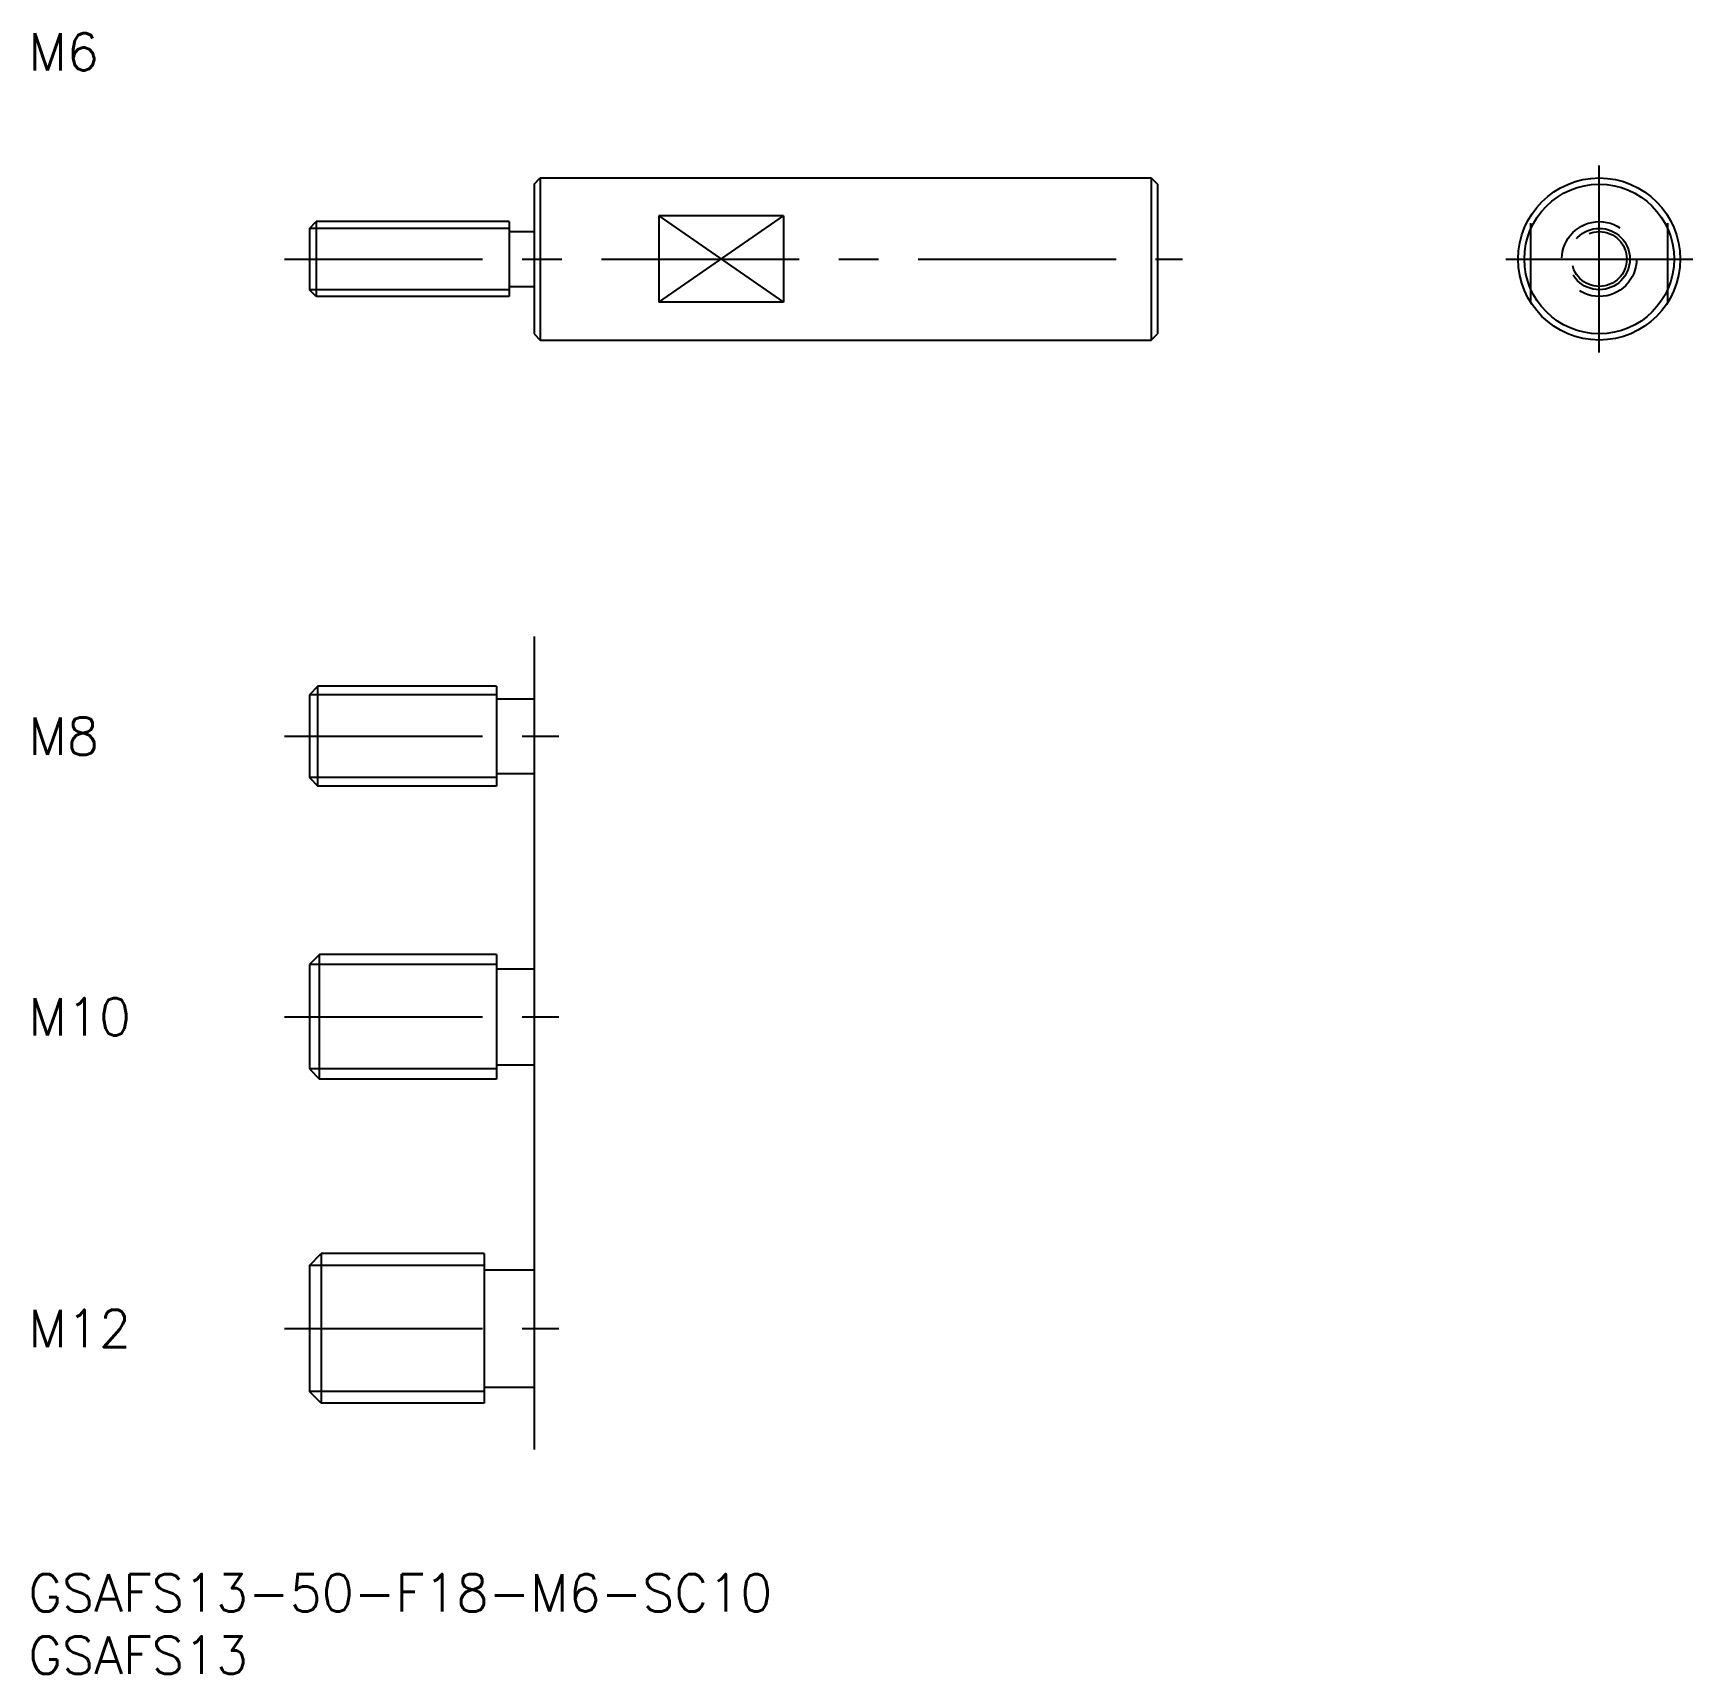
# Model space of a CAD drawing. Extents: x 0 to 133, y -8 to 124.
import ezdxf

# ---------------------------------------------------------------- set-up
doc = ezdxf.new("R2010")
doc.units = 0
doc.header["$LTSCALE"] = 0.5
doc.linetypes.add('CENTER', pattern=[50.8, 31.75, -6.35, 6.35, -6.35])
doc.linetypes.add('DASHED', pattern=[19.05, 12.7, -6.35])
for name, color, linetype in [('MSM_CENTER', 1, 'CENTER'), ('MSM_CONTINUOUS', 7, 'CONTINUOUS'), ('MSM_DASHED', 4, 'DASHED'), ('MSM_NARROW', 5, 'CONTINUOUS'), ('MSM_PART_NUMBER', 7, 'CONTINUOUS')]:
    doc.layers.add(name, color=color, linetype=linetype)
doc.styles.get("Standard").update_dxf_attribs({"font": 'txt.shx', "height": 3, "bigfont": 'bigfont.shx'})

# ---------------------------------------------------------------- blocks, each defined once
blk = doc.blocks.new('*U29')
at = {"layer": 'MSM_PART_NUMBER'}
blk.add_text('GSAFS13-50-F18-M6-SC10', height=3, dxfattribs=at).set_placement((0, -3))
blk = doc.blocks.new('*U30')
at = {"layer": 'MSM_PART_NUMBER'}
blk.add_text('GSAFS13', height=3, dxfattribs=at).set_placement((0, -8))
blk = doc.blocks.new('*U32')
at = {"layer": 'MSM_PART_NUMBER'}
blk.add_text('M6', height=3, dxfattribs=at).set_placement((0, 120.58))
blk = doc.blocks.new('*U33')
at = {"layer": 'MSM_PART_NUMBER'}
blk.add_text('M10', height=3, dxfattribs=at).set_placement((0, 43.2))
blk = doc.blocks.new('*U34')
at = {"layer": 'MSM_PART_NUMBER'}
blk.add_text('M12', height=3, dxfattribs=at).set_placement((0, 18.2))
blk = doc.blocks.new('*U35')
at = {"layer": 'MSM_PART_NUMBER'}
blk.add_text('M8', height=3, dxfattribs=at).set_placement((0, 65.7))

msp = doc.modelspace()

# ---------------------------------------------------------------- linework, layer by layer
at = {"layer": 'MSM_CENTER'}
for p, q in [((125.98, 97.97), (125.98, 112.97)), ((20.55, 105.47), (92.55, 105.47)), ((118.48, 105.47), (133.48, 105.47)), ((20.55, 67.2), (42.55, 67.2)), ((20.55, 44.7), (42.55, 44.7)), ((20.55, 19.7), (42.55, 19.7))]:
    msp.add_line(p, q, dxfattribs=at)
at = {"layer": 'MSM_CONTINUOUS'}
for p, q in [((40.55, 111.47), (41.05, 111.97)), ((41.05, 111.97), (90.05, 111.97)), ((41.05, 111.97), (41.05, 98.97)), ((90.05, 111.97), (90.55, 111.47)), ((90.05, 111.97), (90.05, 98.97)), ((40.55, 111.47), (40.55, 99.47)), ((90.55, 111.47), (90.55, 99.47)), ((22.55, 107.93), (23.09, 108.47)), ((22.55, 107.93), (22.55, 103.01)), ((23.09, 108.47), (23.09, 102.47)), ((38.55, 108.47), (23.09, 108.47)), ((38.55, 108.47), (38.55, 102.47)), ((50.55, 108.94), (50.55, 102.01)), ((60.55, 108.94), (50.55, 108.94)), ((60.55, 108.94), (60.55, 102.01)), ((38.55, 107.67), (40.55, 107.67)), ((23.09, 102.47), (22.55, 103.01)), ((38.55, 103.27), (40.55, 103.27)), ((38.55, 102.47), (23.09, 102.47)), ((60.55, 102.01), (50.55, 102.01)), ((40.55, 99.47), (41.05, 98.97)), ((41.05, 98.97), (90.05, 98.97)), ((90.05, 98.97), (90.55, 99.47)), ((40.55, 75.2), (40.55, 10)), ((23.22, 71.2), (22.55, 70.52)), ((23.22, 63.2), (23.22, 71.2)), ((37.55, 71.2), (23.22, 71.2)), ((37.55, 71.2), (37.55, 63.2)), ((22.55, 70.52), (22.55, 63.88)), ((37.55, 70.2), (40.55, 70.2)), ((37.55, 64.2), (40.55, 64.2)), ((22.55, 63.88), (23.22, 63.2)), ((37.55, 63.2), (23.22, 63.2)), ((23.36, 49.7), (22.55, 48.89)), ((37.55, 49.7), (23.36, 49.7)), ((23.36, 39.7), (23.36, 49.7)), ((37.55, 49.7), (37.55, 39.7)), ((22.55, 48.89), (22.55, 40.51)), ((37.55, 48.55), (40.55, 48.55)), ((22.55, 40.51), (23.36, 39.7)), ((37.55, 40.85), (40.55, 40.85)), ((37.55, 39.7), (23.36, 39.7)), ((22.55, 24.75), (23.49, 25.7)), ((23.49, 25.7), (23.49, 13.7)), ((36.55, 25.7), (23.49, 25.7)), ((36.55, 25.7), (36.55, 13.7)), ((22.55, 24.75), (22.55, 14.65)), ((36.55, 24.4), (40.55, 24.4)), ((23.49, 13.7), (22.55, 14.65)), ((36.55, 15), (40.55, 15)), ((36.55, 13.7), (23.49, 13.7))]:
    msp.add_line(p, q, dxfattribs=at)
for radius in [6.5, 6]:
    msp.add_circle((125.98, 105.47), radius, dxfattribs=at)
at = {"layer": 'MSM_DASHED'}
for p, q in [((120.48, 102.01), (120.48, 108.94)), ((131.48, 102.01), (131.48, 108.94))]:
    msp.add_line(p, q, dxfattribs=at)
for radius in [3, 2.46, 2.2]:
    msp.add_circle((125.98, 105.47), radius, dxfattribs=at)
at = {"layer": 'MSM_NARROW'}
for p, q in [((38.55, 107.93), (22.55, 107.93)), ((50.55, 108.94), (60.55, 102.01)), ((50.55, 102.01), (60.55, 108.94)), ((38.55, 103.01), (22.55, 103.01)), ((37.55, 70.52), (22.55, 70.52)), ((37.55, 63.88), (22.55, 63.88)), ((37.55, 48.89), (22.55, 48.89)), ((37.55, 40.51), (22.55, 40.51)), ((36.55, 24.75), (22.55, 24.75)), ((36.55, 14.65), (22.55, 14.65))]:
    msp.add_line(p, q, dxfattribs=at)

# ---------------------------------------------------------------- block references
at = {"layer": 'MSM_CONTINUOUS'}
for name in ['*U32', '*U35', '*U33', '*U34', '*U29', '*U30']:
    msp.add_blockref(name, (0, 0), dxfattribs=at)

doc.saveas('drawing.dxf')
